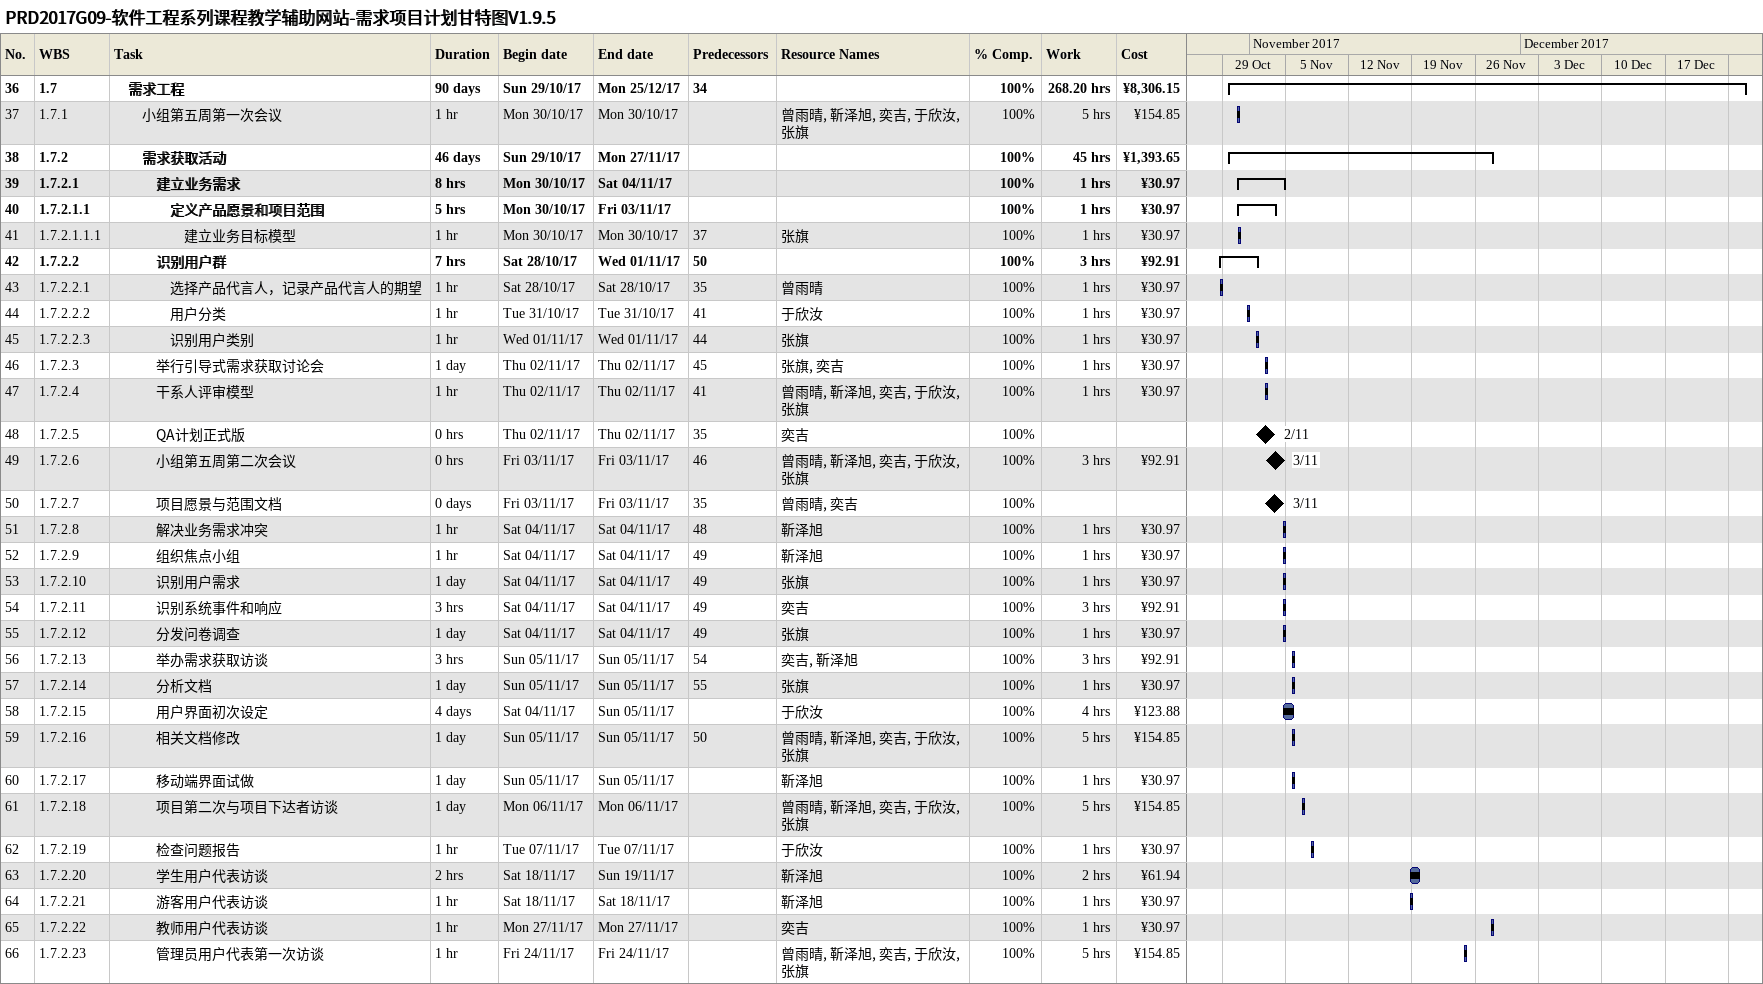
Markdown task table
PRD2017G09-软件工程系列课程教学辅助网站-需求项目计划甘特图V1.9.5

| ID | WBS | Task | Duration | Start | Finish | Predecessors | Resources | % complete | Work (h) | Cost (¥) |
|---|---|---|---|---|---|---|---|---|---|---|
| 36 | 1.7 | **需求工程** | 90d | 2017-10-29 | 2017-12-25 | 34 |  | 100 | 268.20 | 8306.15 |
| 37 | 1.7.1 | 小组第五周第一次会议 | 1h | 2017-10-30 | 2017-10-30 |  | 曾雨晴, 靳泽旭, 奕吉, 于欣汝, 张旗 | 100 | 5 | 154.85 |
| 38 | 1.7.2 | **需求获取活动** | 46d | 2017-10-29 | 2017-11-27 |  |  | 100 | 45 | 1393.65 |
| 39 | 1.7.2.1 | **建立业务需求** | 8h | 2017-10-30 | 2017-11-04 |  |  | 100 | 1 | 30.97 |
| 40 | 1.7.2.1.1 | **定义产品愿景和项目范围** | 5h | 2017-10-30 | 2017-11-03 |  |  | 100 | 1 | 30.97 |
| 41 | 1.7.2.1.1.1 | 建立业务目标模型 | 1h | 2017-10-30 | 2017-10-30 | 37 | 张旗 | 100 | 1 | 30.97 |
| 42 | 1.7.2.2 | **识别用户群** | 7h | 2017-10-28 | 2017-11-01 | 50 |  | 100 | 3 | 92.91 |
| 43 | 1.7.2.2.1 | 选择产品代言人，记录产品代言人的期望 | 1h | 2017-10-28 | 2017-10-28 | 35 | 曾雨晴 | 100 | 1 | 30.97 |
| 44 | 1.7.2.2.2 | 用户分类 | 1h | 2017-10-31 | 2017-10-31 | 41 | 于欣汝 | 100 | 1 | 30.97 |
| 45 | 1.7.2.2.3 | 识别用户类别 | 1h | 2017-11-01 | 2017-11-01 | 44 | 张旗 | 100 | 1 | 30.97 |
| 46 | 1.7.2.3 | 举行引导式需求获取讨论会 | 1d | 2017-11-02 | 2017-11-02 | 45 | 张旗, 奕吉 | 100 | 1 | 30.97 |
| 47 | 1.7.2.4 | 干系人评审模型 | 1h | 2017-11-02 | 2017-11-02 | 41 | 曾雨晴, 靳泽旭, 奕吉, 于欣汝, 张旗 | 100 | 1 | 30.97 |
| 48 | 1.7.2.5 | QA计划正式版 | 0h | 2017-11-02 | 2017-11-02 | 35 | 奕吉 | 100 |  |  |
| 49 | 1.7.2.6 | 小组第五周第二次会议 | 0h | 2017-11-03 | 2017-11-03 | 46 | 曾雨晴, 靳泽旭, 奕吉, 于欣汝, 张旗 | 100 | 3 | 92.91 |
| 50 | 1.7.2.7 | 项目愿景与范围文档 | 0d | 2017-11-03 | 2017-11-03 | 35 | 曾雨晴, 奕吉 | 100 |  |  |
| 51 | 1.7.2.8 | 解决业务需求冲突 | 1h | 2017-11-04 | 2017-11-04 | 48 | 靳泽旭 | 100 | 1 | 30.97 |
| 52 | 1.7.2.9 | 组织焦点小组 | 1h | 2017-11-04 | 2017-11-04 | 49 | 靳泽旭 | 100 | 1 | 30.97 |
| 53 | 1.7.2.10 | 识别用户需求 | 1d | 2017-11-04 | 2017-11-04 | 49 | 张旗 | 100 | 1 | 30.97 |
| 54 | 1.7.2.11 | 识别系统事件和响应 | 3h | 2017-11-04 | 2017-11-04 | 49 | 奕吉 | 100 | 3 | 92.91 |
| 55 | 1.7.2.12 | 分发问卷调查 | 1d | 2017-11-04 | 2017-11-04 | 49 | 张旗 | 100 | 1 | 30.97 |
| 56 | 1.7.2.13 | 举办需求获取访谈 | 3h | 2017-11-05 | 2017-11-05 | 54 | 奕吉, 靳泽旭 | 100 | 3 | 92.91 |
| 57 | 1.7.2.14 | 分析文档 | 1d | 2017-11-05 | 2017-11-05 | 55 | 张旗 | 100 | 1 | 30.97 |
| 58 | 1.7.2.15 | 用户界面初次设定 | 4d | 2017-11-04 | 2017-11-05 |  | 于欣汝 | 100 | 4 | 123.88 |
| 59 | 1.7.2.16 | 相关文档修改 | 1d | 2017-11-05 | 2017-11-05 | 50 | 曾雨晴, 靳泽旭, 奕吉, 于欣汝, 张旗 | 100 | 5 | 154.85 |
| 60 | 1.7.2.17 | 移动端界面试做 | 1d | 2017-11-05 | 2017-11-05 |  | 靳泽旭 | 100 | 1 | 30.97 |
| 61 | 1.7.2.18 | 项目第二次与项目下达者访谈 | 1d | 2017-11-06 | 2017-11-06 |  | 曾雨晴, 靳泽旭, 奕吉, 于欣汝, 张旗 | 100 | 5 | 154.85 |
| 62 | 1.7.2.19 | 检查问题报告 | 1h | 2017-11-07 | 2017-11-07 |  | 于欣汝 | 100 | 1 | 30.97 |
| 63 | 1.7.2.20 | 学生用户代表访谈 | 2h | 2017-11-18 | 2017-11-19 |  | 靳泽旭 | 100 | 2 | 61.94 |
| 64 | 1.7.2.21 | 游客用户代表访谈 | 1h | 2017-11-18 | 2017-11-18 |  | 靳泽旭 | 100 | 1 | 30.97 |
| 65 | 1.7.2.22 | 教师用户代表访谈 | 1h | 2017-11-27 | 2017-11-27 |  | 奕吉 | 100 | 1 | 30.97 |
| 66 | 1.7.2.23 | 管理员用户代表第一次访谈 | 1h | 2017-11-24 | 2017-11-24 |  | 曾雨晴, 靳泽旭, 奕吉, 于欣汝, 张旗 | 100 | 5 | 154.85 |
